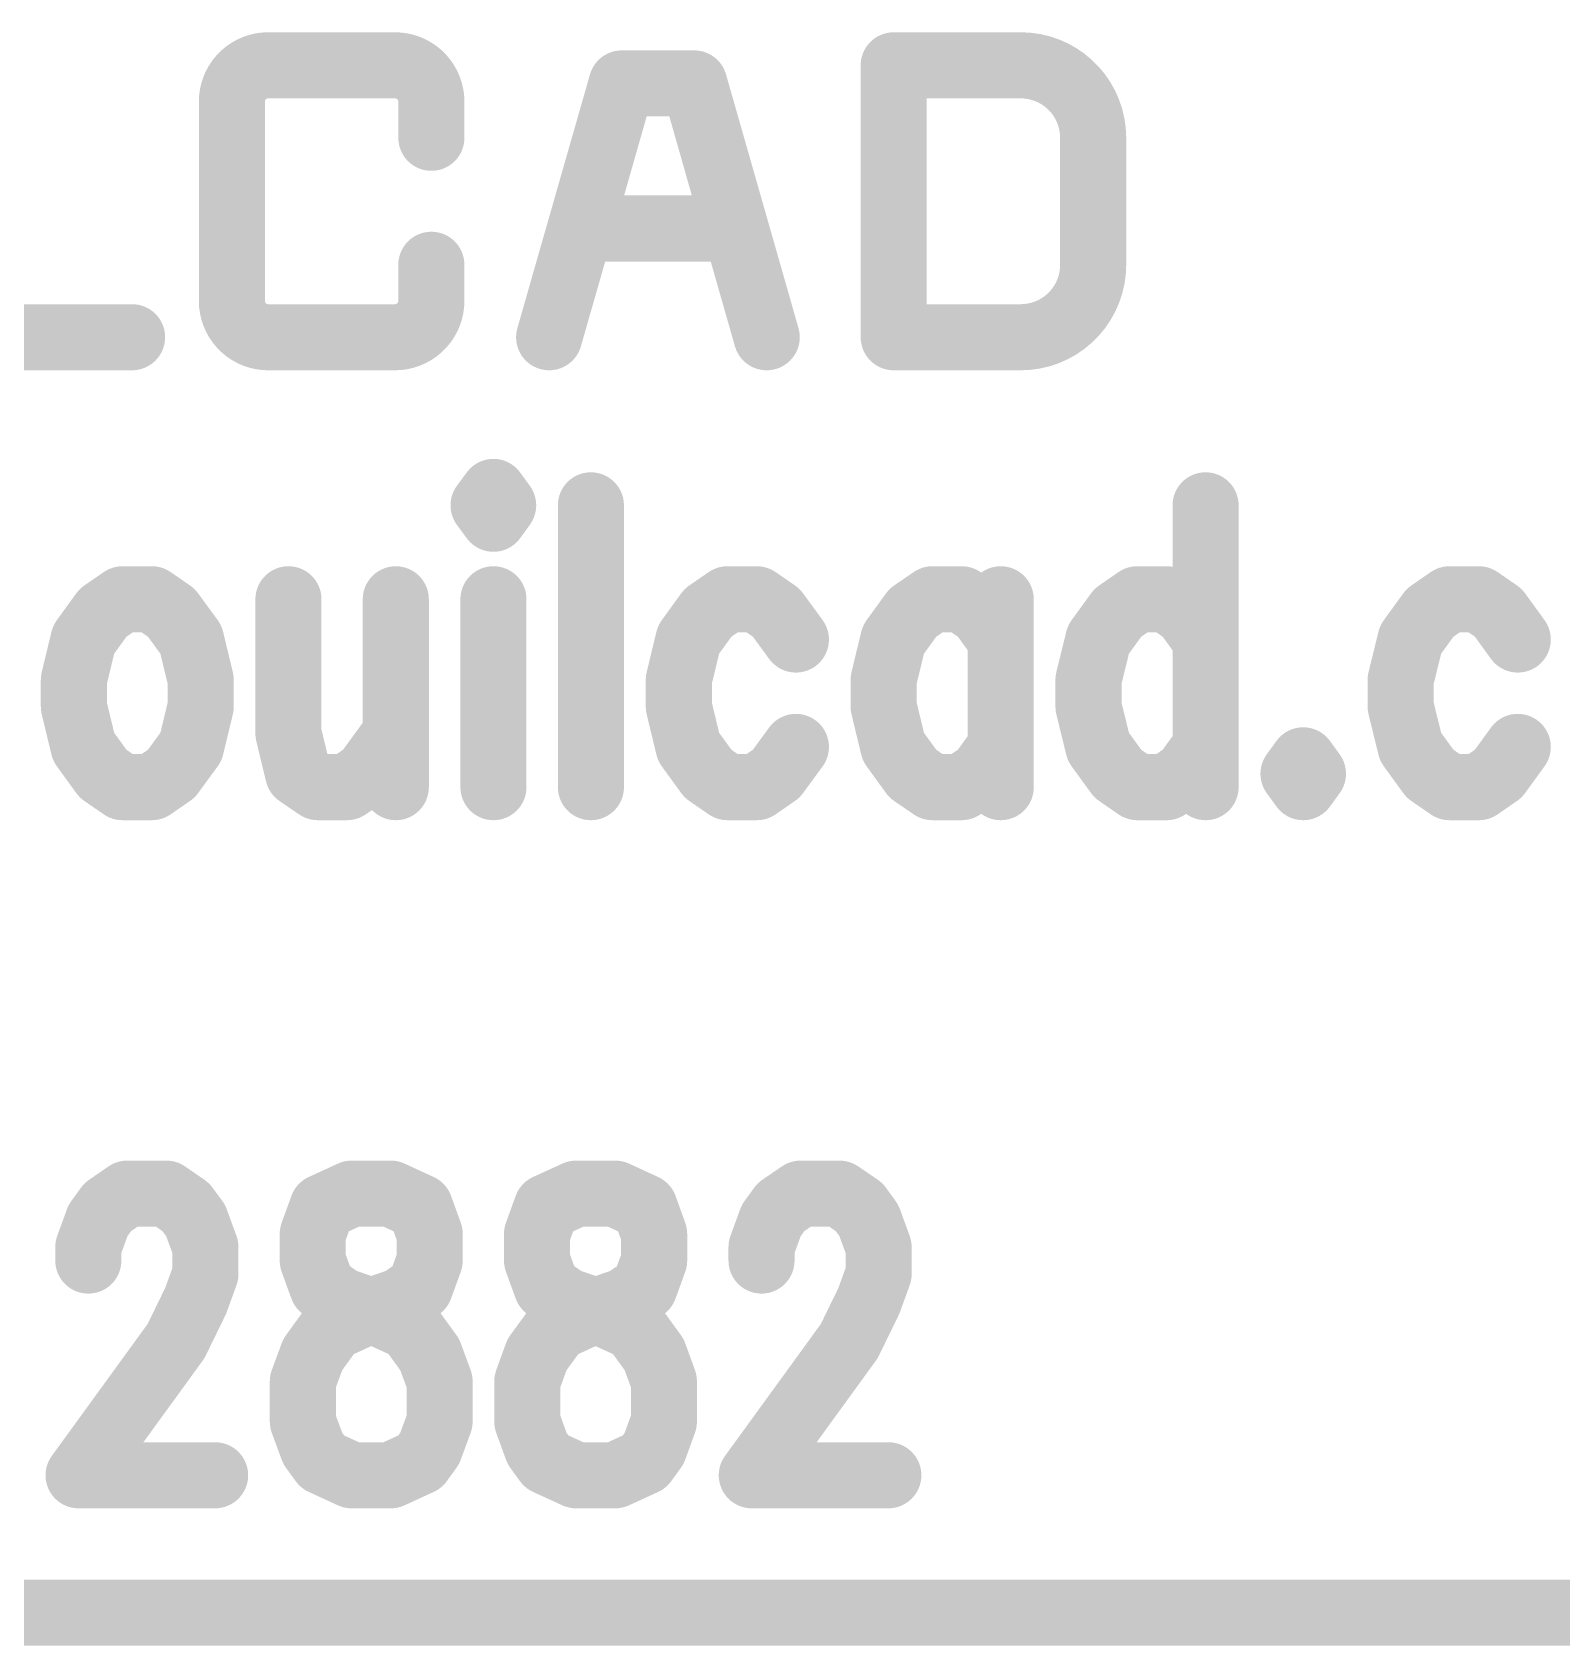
# Model space of a CAD drawing. Extents: x 98.7 to 144.1, y 93.1 to 144.1.
# Drawn here: x 124.399 to 126.715, y 93.15 to 95.593 of the extents above; entities that cross this region are included whole.
import ezdxf

# ---------------------------------------------------------------- set-up
doc = ezdxf.new("R2010")
doc.units = 0
doc.layers.get('0').update_dxf_attribs({"linetype": 'CONTINUOUS'})
doc.layers.add('MASK-TOP_PHO', color=10, linetype='CONTINUOUS')
doc.layers.add('SILK-TOP_PHO', color=9, linetype='CONTINUOUS')

# ---------------------------------------------------------------- blocks, each defined once
blk = doc.blocks.new('ROUND_1')
at = {"const_width": 0.050038}
blk.add_lwpolyline([(-0.025018, 0, 1), (0.025018, 0, 1)], format="xyb", close=True, dxfattribs=at)

msp = doc.modelspace()

# ---------------------------------------------------------------- linework, layer by layer
at = {"layer": 'MASK-TOP_PHO', "const_width": 0.100076}
for points in [[(124.756418, 95.542862, 0.4142136), (124.701554, 95.487998)], [(125.00356, 95.487998, 0.4142242), (124.948442, 95.542862)], [(126.00559, 95.433134, 0.4142136), (125.895862, 95.542862)], [(125.895862, 95.131128, 0.4142136), (126.00559, 95.240856)], [(124.701554, 95.185992, 0.4142136), (124.756418, 95.131128)], [(124.948442, 95.131128, 0.4142242), (125.00356, 95.185992)]]:
    msp.add_lwpolyline(points, format="xyb", dxfattribs=at)
for points in [[(124.948442, 95.542862), (124.756418, 95.542862)], [(125.703584, 95.323152), (125.703584, 95.542862)], [(125.703584, 95.542862), (125.895862, 95.542862)], [(125.181868, 95.131128), (125.29185, 95.51543)], [(125.29185, 95.51543), (125.401578, 95.51543)], [(125.401578, 95.51543), (125.511306, 95.131128)], [(124.701554, 95.487998), (124.701554, 95.185992)], [(125.00356, 95.433134), (125.00356, 95.487998)], [(126.00559, 95.433134), (126.00559, 95.240856)], [(125.703584, 95.131128), (125.703584, 95.323152)], [(125.456442, 95.29572), (125.236732, 95.29572)], [(125.00356, 95.185992), (125.00356, 95.240856)], [(124.289566, 95.131128), (124.550424, 95.131128)], [(124.756418, 95.131128), (124.948442, 95.131128)], [(125.895862, 95.131128), (125.703584, 95.131128)], [(125.09754, 94.89694), (125.082554, 94.87662)], [(125.112272, 94.87662), (125.09754, 94.89694)], [(125.082554, 94.87662), (125.09754, 94.8563)], [(125.09754, 94.8563), (125.112272, 94.87662)], [(125.245114, 94.87662), (125.245114, 94.4499)], [(126.17577, 94.87662), (126.17577, 94.4499)], [(124.506482, 94.71406), (124.477018, 94.67342)], [(124.535946, 94.73438), (124.506482, 94.71406)], [(124.580396, 94.73438), (124.535946, 94.73438)], [(124.60986, 94.71406), (124.580396, 94.73438)], [(124.639578, 94.67342), (124.60986, 94.71406)], [(124.787152, 94.73438), (124.787152, 94.53118)], [(124.949712, 94.73438), (124.949712, 94.4499)], [(125.09754, 94.73438), (125.09754, 94.4499)], [(125.422406, 94.71406), (125.392942, 94.67342)], [(125.45187, 94.73438), (125.422406, 94.71406)], [(125.49632, 94.73438), (125.45187, 94.73438)], [(125.525784, 94.71406), (125.49632, 94.73438)], [(125.555502, 94.67342), (125.525784, 94.71406)], [(125.73254, 94.71406), (125.703076, 94.67342)], [(125.762258, 94.73438), (125.73254, 94.71406)], [(125.806454, 94.73438), (125.762258, 94.73438)], [(125.836172, 94.71406), (125.806454, 94.73438)], [(125.865636, 94.67342), (125.836172, 94.71406)], [(125.865636, 94.73438), (125.865636, 94.4499)], [(126.042928, 94.71406), (126.013464, 94.67342)], [(126.072392, 94.73438), (126.042928, 94.71406)], [(126.116842, 94.73438), (126.072392, 94.73438)], [(126.146306, 94.71406), (126.116842, 94.73438)], [(126.17577, 94.67342), (126.146306, 94.71406)], [(126.515622, 94.71406), (126.486158, 94.67342)], [(126.545086, 94.73438), (126.515622, 94.71406)], [(126.589536, 94.73438), (126.545086, 94.73438)], [(126.619, 94.71406), (126.589536, 94.73438)], [(126.648464, 94.67342), (126.619, 94.71406)], [(124.477018, 94.67342), (124.462286, 94.61246)], [(124.65431, 94.61246), (124.639578, 94.67342)], [(125.392942, 94.67342), (125.37821, 94.61246)], [(125.703076, 94.67342), (125.688344, 94.61246)], [(126.013464, 94.67342), (125.998478, 94.61246)], [(126.486158, 94.67342), (126.471172, 94.61246)], [(124.462286, 94.61246), (124.462286, 94.57182)], [(124.65431, 94.57182), (124.65431, 94.61246)], [(125.37821, 94.61246), (125.37821, 94.57182)], [(125.688344, 94.61246), (125.688344, 94.57182)], [(125.998478, 94.61246), (125.998478, 94.57182)], [(126.471172, 94.61246), (126.471172, 94.57182)], [(124.462286, 94.57182), (124.477018, 94.51086)], [(124.639578, 94.51086), (124.65431, 94.57182)], [(125.37821, 94.57182), (125.392942, 94.51086)], [(125.688344, 94.57182), (125.703076, 94.51086)], [(125.998478, 94.57182), (126.013464, 94.51086)], [(126.471172, 94.57182), (126.486158, 94.51086)], [(124.787152, 94.53118), (124.801884, 94.47022)], [(124.905262, 94.47022), (124.949712, 94.53118)], [(124.477018, 94.51086), (124.506482, 94.47022)], [(124.60986, 94.47022), (124.639578, 94.51086)], [(125.392942, 94.51086), (125.422406, 94.47022)], [(125.525784, 94.47022), (125.555502, 94.51086)], [(125.703076, 94.51086), (125.73254, 94.47022)], [(125.836172, 94.47022), (125.865636, 94.51086)], [(126.013464, 94.51086), (126.042928, 94.47022)], [(126.146306, 94.47022), (126.17577, 94.51086)], [(126.486158, 94.51086), (126.515622, 94.47022)], [(126.619, 94.47022), (126.648464, 94.51086)], [(124.506482, 94.47022), (124.535946, 94.4499)], [(124.580396, 94.4499), (124.60986, 94.47022)], [(124.801884, 94.47022), (124.831602, 94.4499)], [(124.875798, 94.4499), (124.905262, 94.47022)], [(125.422406, 94.47022), (125.45187, 94.4499)], [(125.49632, 94.4499), (125.525784, 94.47022)], [(125.73254, 94.47022), (125.762258, 94.4499)], [(125.806454, 94.4499), (125.836172, 94.47022)], [(126.042928, 94.47022), (126.072392, 94.4499)], [(126.116842, 94.4499), (126.146306, 94.47022)], [(126.323598, 94.49054), (126.308866, 94.47022)], [(126.308866, 94.47022), (126.323598, 94.4499)], [(126.33833, 94.47022), (126.323598, 94.49054)], [(126.323598, 94.4499), (126.33833, 94.47022)], [(126.515622, 94.47022), (126.545086, 94.4499)], [(126.589536, 94.4499), (126.619, 94.47022)], [(124.535946, 94.4499), (124.580396, 94.4499)], [(124.831602, 94.4499), (124.875798, 94.4499)], [(125.45187, 94.4499), (125.49632, 94.4499)], [(125.762258, 94.4499), (125.806454, 94.4499)], [(126.072392, 94.4499), (126.116842, 94.4499)], [(126.545086, 94.4499), (126.589536, 94.4499)], [(124.513594, 93.814138), (124.543058, 93.834458)], [(124.543058, 93.834458), (124.60224, 93.834458)], [(124.60224, 93.834458), (124.631704, 93.814138)], [(124.88291, 93.834458), (124.838714, 93.814138)], [(124.942092, 93.834458), (124.88291, 93.834458)], [(124.986288, 93.814138), (124.942092, 93.834458)], [(125.222762, 93.834458), (125.178312, 93.814138)], [(125.281944, 93.834458), (125.222762, 93.834458)], [(125.32614, 93.814138), (125.281944, 93.834458)], [(125.532896, 93.814138), (125.562614, 93.834458)], [(125.562614, 93.834458), (125.621542, 93.834458)], [(125.621542, 93.834458), (125.65126, 93.814138)], [(124.498862, 93.793818), (124.513594, 93.814138)], [(124.631704, 93.814138), (124.64669, 93.793818)], [(124.838714, 93.814138), (124.823982, 93.773498)], [(125.00102, 93.773498), (124.986288, 93.814138)], [(125.178312, 93.814138), (125.16358, 93.773498)], [(125.340872, 93.773498), (125.32614, 93.814138)], [(125.518164, 93.793818), (125.532896, 93.814138)], [(125.65126, 93.814138), (125.665992, 93.793818)], [(124.48413, 93.753432), (124.498862, 93.793818)], [(124.64669, 93.793818), (124.661422, 93.753432)], [(125.503432, 93.753432), (125.518164, 93.793818)], [(125.665992, 93.793818), (125.680724, 93.753432)], [(124.823982, 93.773498), (124.823982, 93.733112)], [(125.00102, 93.733112), (125.00102, 93.773498)], [(125.16358, 93.773498), (125.16358, 93.733112)], [(125.340872, 93.733112), (125.340872, 93.773498)], [(124.48413, 93.733112), (124.48413, 93.753432)], [(124.661422, 93.753432), (124.661422, 93.712792)], [(125.503432, 93.733112), (125.503432, 93.753432)], [(125.680724, 93.753432), (125.680724, 93.712792)], [(124.661422, 93.712792), (124.64669, 93.672152)], [(124.823982, 93.733112), (124.838714, 93.692472)], [(124.986288, 93.692472), (125.00102, 93.733112)], [(125.16358, 93.733112), (125.178312, 93.692472)], [(125.32614, 93.692472), (125.340872, 93.733112)], [(125.680724, 93.712792), (125.665992, 93.672152)], [(124.838714, 93.692472), (124.868178, 93.672152)], [(124.956824, 93.672152), (124.986288, 93.692472)], [(125.178312, 93.692472), (125.20803, 93.672152)], [(125.296676, 93.672152), (125.32614, 93.692472)], [(124.64669, 93.672152), (124.616972, 93.611192)], [(124.868178, 93.672152), (124.92736, 93.651832)], [(124.897642, 93.651832), (124.956824, 93.672152)], [(125.20803, 93.672152), (125.266958, 93.651832)], [(125.237494, 93.651832), (125.296676, 93.672152)], [(125.665992, 93.672152), (125.636274, 93.611192)], [(124.853446, 93.631512), (124.897642, 93.651832)], [(124.92736, 93.651832), (124.971556, 93.631512)], [(125.193298, 93.631512), (125.237494, 93.651832)], [(125.266958, 93.651832), (125.311408, 93.631512)], [(124.823982, 93.590872), (124.853446, 93.631512)], [(124.971556, 93.631512), (125.00102, 93.590872)], [(125.16358, 93.590872), (125.193298, 93.631512)], [(125.311408, 93.631512), (125.340872, 93.590872)], [(124.616972, 93.611192), (124.469398, 93.407992)], [(124.808996, 93.550232), (124.823982, 93.590872)], [(125.00102, 93.590872), (125.016006, 93.550232)], [(125.148848, 93.550232), (125.16358, 93.590872)], [(125.340872, 93.590872), (125.355604, 93.550232)], [(125.636274, 93.611192), (125.4887, 93.407992)], [(124.808996, 93.489272), (124.808996, 93.550232)], [(125.016006, 93.550232), (125.016006, 93.489272)], [(125.148848, 93.489272), (125.148848, 93.550232)], [(125.355604, 93.550232), (125.355604, 93.489272)], [(124.823982, 93.448632), (124.808996, 93.489272)], [(125.016006, 93.489272), (125.00102, 93.448632)], [(125.16358, 93.448632), (125.148848, 93.489272)], [(125.355604, 93.489272), (125.340872, 93.448632)], [(124.838714, 93.428312), (124.823982, 93.448632)], [(125.00102, 93.448632), (124.986288, 93.428312)], [(125.178312, 93.428312), (125.16358, 93.448632)], [(125.340872, 93.448632), (125.32614, 93.428312)], [(124.88291, 93.407992), (124.838714, 93.428312)], [(124.986288, 93.428312), (124.942092, 93.407992)], [(125.222762, 93.407992), (125.178312, 93.428312)], [(125.32614, 93.428312), (125.281944, 93.407992)], [(124.469398, 93.407992), (124.676154, 93.407992)], [(124.942092, 93.407992), (124.88291, 93.407992)], [(125.281944, 93.407992), (125.222762, 93.407992)], [(125.4887, 93.407992), (125.695456, 93.407992)], [(100.374958, 93.199966), (127.674878, 93.199966)]]:
    msp.add_lwpolyline(points, dxfattribs=at)
at = {"layer": 'SILK-TOP_PHO', "const_width": 0.100076}
for points in [[(124.756418, 95.542862, 0.4142136), (124.701554, 95.487998)], [(125.00356, 95.487998, 0.4142242), (124.948442, 95.542862)], [(126.00559, 95.433134, 0.4142136), (125.895862, 95.542862)], [(125.895862, 95.131128, 0.4142136), (126.00559, 95.240856)], [(124.701554, 95.185992, 0.4142136), (124.756418, 95.131128)], [(124.948442, 95.131128, 0.4142242), (125.00356, 95.185992)]]:
    msp.add_lwpolyline(points, format="xyb", dxfattribs=at)
for points in [[(124.948442, 95.542862), (124.756418, 95.542862)], [(125.703584, 95.323152), (125.703584, 95.542862)], [(125.703584, 95.542862), (125.895862, 95.542862)], [(125.181868, 95.131128), (125.29185, 95.51543)], [(125.29185, 95.51543), (125.401578, 95.51543)], [(125.401578, 95.51543), (125.511306, 95.131128)], [(124.701554, 95.487998), (124.701554, 95.185992)], [(125.00356, 95.433134), (125.00356, 95.487998)], [(126.00559, 95.433134), (126.00559, 95.240856)], [(125.703584, 95.131128), (125.703584, 95.323152)], [(125.456442, 95.29572), (125.236732, 95.29572)], [(125.00356, 95.185992), (125.00356, 95.240856)], [(124.289566, 95.131128), (124.550424, 95.131128)], [(124.756418, 95.131128), (124.948442, 95.131128)], [(125.895862, 95.131128), (125.703584, 95.131128)], [(125.09754, 94.89694), (125.082554, 94.87662)], [(125.112272, 94.87662), (125.09754, 94.89694)], [(125.082554, 94.87662), (125.09754, 94.8563)], [(125.09754, 94.8563), (125.112272, 94.87662)], [(125.245114, 94.87662), (125.245114, 94.4499)], [(126.17577, 94.87662), (126.17577, 94.4499)], [(124.506482, 94.71406), (124.477018, 94.67342)], [(124.535946, 94.73438), (124.506482, 94.71406)], [(124.580396, 94.73438), (124.535946, 94.73438)], [(124.60986, 94.71406), (124.580396, 94.73438)], [(124.639578, 94.67342), (124.60986, 94.71406)], [(124.787152, 94.73438), (124.787152, 94.53118)], [(124.949712, 94.73438), (124.949712, 94.4499)], [(125.09754, 94.73438), (125.09754, 94.4499)], [(125.422406, 94.71406), (125.392942, 94.67342)], [(125.45187, 94.73438), (125.422406, 94.71406)], [(125.49632, 94.73438), (125.45187, 94.73438)], [(125.525784, 94.71406), (125.49632, 94.73438)], [(125.555502, 94.67342), (125.525784, 94.71406)], [(125.73254, 94.71406), (125.703076, 94.67342)], [(125.762258, 94.73438), (125.73254, 94.71406)], [(125.806454, 94.73438), (125.762258, 94.73438)], [(125.836172, 94.71406), (125.806454, 94.73438)], [(125.865636, 94.67342), (125.836172, 94.71406)], [(125.865636, 94.73438), (125.865636, 94.4499)], [(126.042928, 94.71406), (126.013464, 94.67342)], [(126.072392, 94.73438), (126.042928, 94.71406)], [(126.116842, 94.73438), (126.072392, 94.73438)], [(126.146306, 94.71406), (126.116842, 94.73438)], [(126.17577, 94.67342), (126.146306, 94.71406)], [(126.515622, 94.71406), (126.486158, 94.67342)], [(126.545086, 94.73438), (126.515622, 94.71406)], [(126.589536, 94.73438), (126.545086, 94.73438)], [(126.619, 94.71406), (126.589536, 94.73438)], [(126.648464, 94.67342), (126.619, 94.71406)], [(124.477018, 94.67342), (124.462286, 94.61246)], [(124.65431, 94.61246), (124.639578, 94.67342)], [(125.392942, 94.67342), (125.37821, 94.61246)], [(125.703076, 94.67342), (125.688344, 94.61246)], [(126.013464, 94.67342), (125.998478, 94.61246)], [(126.486158, 94.67342), (126.471172, 94.61246)], [(124.462286, 94.61246), (124.462286, 94.57182)], [(124.65431, 94.57182), (124.65431, 94.61246)], [(125.37821, 94.61246), (125.37821, 94.57182)], [(125.688344, 94.61246), (125.688344, 94.57182)], [(125.998478, 94.61246), (125.998478, 94.57182)], [(126.471172, 94.61246), (126.471172, 94.57182)], [(124.462286, 94.57182), (124.477018, 94.51086)], [(124.639578, 94.51086), (124.65431, 94.57182)], [(125.37821, 94.57182), (125.392942, 94.51086)], [(125.688344, 94.57182), (125.703076, 94.51086)], [(125.998478, 94.57182), (126.013464, 94.51086)], [(126.471172, 94.57182), (126.486158, 94.51086)], [(124.787152, 94.53118), (124.801884, 94.47022)], [(124.905262, 94.47022), (124.949712, 94.53118)], [(124.477018, 94.51086), (124.506482, 94.47022)], [(124.60986, 94.47022), (124.639578, 94.51086)], [(125.392942, 94.51086), (125.422406, 94.47022)], [(125.525784, 94.47022), (125.555502, 94.51086)], [(125.703076, 94.51086), (125.73254, 94.47022)], [(125.836172, 94.47022), (125.865636, 94.51086)], [(126.013464, 94.51086), (126.042928, 94.47022)], [(126.146306, 94.47022), (126.17577, 94.51086)], [(126.486158, 94.51086), (126.515622, 94.47022)], [(126.619, 94.47022), (126.648464, 94.51086)], [(124.506482, 94.47022), (124.535946, 94.4499)], [(124.580396, 94.4499), (124.60986, 94.47022)], [(124.801884, 94.47022), (124.831602, 94.4499)], [(124.875798, 94.4499), (124.905262, 94.47022)], [(125.422406, 94.47022), (125.45187, 94.4499)], [(125.49632, 94.4499), (125.525784, 94.47022)], [(125.73254, 94.47022), (125.762258, 94.4499)], [(125.806454, 94.4499), (125.836172, 94.47022)], [(126.042928, 94.47022), (126.072392, 94.4499)], [(126.116842, 94.4499), (126.146306, 94.47022)], [(126.323598, 94.49054), (126.308866, 94.47022)], [(126.308866, 94.47022), (126.323598, 94.4499)], [(126.33833, 94.47022), (126.323598, 94.49054)], [(126.323598, 94.4499), (126.33833, 94.47022)], [(126.515622, 94.47022), (126.545086, 94.4499)], [(126.589536, 94.4499), (126.619, 94.47022)], [(124.535946, 94.4499), (124.580396, 94.4499)], [(124.831602, 94.4499), (124.875798, 94.4499)], [(125.45187, 94.4499), (125.49632, 94.4499)], [(125.762258, 94.4499), (125.806454, 94.4499)], [(126.072392, 94.4499), (126.116842, 94.4499)], [(126.545086, 94.4499), (126.589536, 94.4499)], [(124.513594, 93.814138), (124.543058, 93.834458)], [(124.543058, 93.834458), (124.60224, 93.834458)], [(124.60224, 93.834458), (124.631704, 93.814138)], [(124.88291, 93.834458), (124.838714, 93.814138)], [(124.942092, 93.834458), (124.88291, 93.834458)], [(124.986288, 93.814138), (124.942092, 93.834458)], [(125.222762, 93.834458), (125.178312, 93.814138)], [(125.281944, 93.834458), (125.222762, 93.834458)], [(125.32614, 93.814138), (125.281944, 93.834458)], [(125.532896, 93.814138), (125.562614, 93.834458)], [(125.562614, 93.834458), (125.621542, 93.834458)], [(125.621542, 93.834458), (125.65126, 93.814138)], [(124.498862, 93.793818), (124.513594, 93.814138)], [(124.631704, 93.814138), (124.64669, 93.793818)], [(124.838714, 93.814138), (124.823982, 93.773498)], [(125.00102, 93.773498), (124.986288, 93.814138)], [(125.178312, 93.814138), (125.16358, 93.773498)], [(125.340872, 93.773498), (125.32614, 93.814138)], [(125.518164, 93.793818), (125.532896, 93.814138)], [(125.65126, 93.814138), (125.665992, 93.793818)], [(124.48413, 93.753432), (124.498862, 93.793818)], [(124.64669, 93.793818), (124.661422, 93.753432)], [(125.503432, 93.753432), (125.518164, 93.793818)], [(125.665992, 93.793818), (125.680724, 93.753432)], [(124.823982, 93.773498), (124.823982, 93.733112)], [(125.00102, 93.733112), (125.00102, 93.773498)], [(125.16358, 93.773498), (125.16358, 93.733112)], [(125.340872, 93.733112), (125.340872, 93.773498)], [(124.48413, 93.733112), (124.48413, 93.753432)], [(124.661422, 93.753432), (124.661422, 93.712792)], [(125.503432, 93.733112), (125.503432, 93.753432)], [(125.680724, 93.753432), (125.680724, 93.712792)], [(124.661422, 93.712792), (124.64669, 93.672152)], [(124.823982, 93.733112), (124.838714, 93.692472)], [(124.986288, 93.692472), (125.00102, 93.733112)], [(125.16358, 93.733112), (125.178312, 93.692472)], [(125.32614, 93.692472), (125.340872, 93.733112)], [(125.680724, 93.712792), (125.665992, 93.672152)], [(124.838714, 93.692472), (124.868178, 93.672152)], [(124.956824, 93.672152), (124.986288, 93.692472)], [(125.178312, 93.692472), (125.20803, 93.672152)], [(125.296676, 93.672152), (125.32614, 93.692472)], [(124.64669, 93.672152), (124.616972, 93.611192)], [(124.868178, 93.672152), (124.92736, 93.651832)], [(124.897642, 93.651832), (124.956824, 93.672152)], [(125.20803, 93.672152), (125.266958, 93.651832)], [(125.237494, 93.651832), (125.296676, 93.672152)], [(125.665992, 93.672152), (125.636274, 93.611192)], [(124.853446, 93.631512), (124.897642, 93.651832)], [(124.92736, 93.651832), (124.971556, 93.631512)], [(125.193298, 93.631512), (125.237494, 93.651832)], [(125.266958, 93.651832), (125.311408, 93.631512)], [(124.823982, 93.590872), (124.853446, 93.631512)], [(124.971556, 93.631512), (125.00102, 93.590872)], [(125.16358, 93.590872), (125.193298, 93.631512)], [(125.311408, 93.631512), (125.340872, 93.590872)], [(124.616972, 93.611192), (124.469398, 93.407992)], [(124.808996, 93.550232), (124.823982, 93.590872)], [(125.00102, 93.590872), (125.016006, 93.550232)], [(125.148848, 93.550232), (125.16358, 93.590872)], [(125.340872, 93.590872), (125.355604, 93.550232)], [(125.636274, 93.611192), (125.4887, 93.407992)], [(124.808996, 93.489272), (124.808996, 93.550232)], [(125.016006, 93.550232), (125.016006, 93.489272)], [(125.148848, 93.489272), (125.148848, 93.550232)], [(125.355604, 93.550232), (125.355604, 93.489272)], [(124.823982, 93.448632), (124.808996, 93.489272)], [(125.016006, 93.489272), (125.00102, 93.448632)], [(125.16358, 93.448632), (125.148848, 93.489272)], [(125.355604, 93.489272), (125.340872, 93.448632)], [(124.838714, 93.428312), (124.823982, 93.448632)], [(125.00102, 93.448632), (124.986288, 93.428312)], [(125.178312, 93.428312), (125.16358, 93.448632)], [(125.340872, 93.448632), (125.32614, 93.428312)], [(124.88291, 93.407992), (124.838714, 93.428312)], [(124.986288, 93.428312), (124.942092, 93.407992)], [(125.222762, 93.407992), (125.178312, 93.428312)], [(125.32614, 93.428312), (125.281944, 93.407992)], [(124.469398, 93.407992), (124.676154, 93.407992)], [(124.942092, 93.407992), (124.88291, 93.407992)], [(125.281944, 93.407992), (125.222762, 93.407992)], [(125.4887, 93.407992), (125.695456, 93.407992)], [(100.374958, 93.199966), (127.674878, 93.199966)]]:
    msp.add_lwpolyline(points, dxfattribs=at)

# ---------------------------------------------------------------- block references
at = {"layer": 'MASK-TOP_PHO'}
for p in [(124.756418, 95.542862), (124.756418, 95.542862), (124.948442, 95.542862), (124.948442, 95.542862), (125.703584, 95.542862), (125.895862, 95.542862), (125.895862, 95.542862), (125.29185, 95.51543), (125.401578, 95.51543), (124.701554, 95.487998), (124.701554, 95.487998), (125.00356, 95.487998), (125.00356, 95.487998), (125.00356, 95.433134), (126.00559, 95.433134), (126.00559, 95.433134), (125.703584, 95.323152), (125.703584, 95.323152), (125.236732, 95.29572), (125.456442, 95.29572), (125.00356, 95.240856), (126.00559, 95.240856), (126.00559, 95.240856), (124.701554, 95.185992), (124.701554, 95.185992), (125.00356, 95.185992), (125.00356, 95.185992), (124.550424, 95.131128), (124.756418, 95.131128), (124.756418, 95.131128), (124.948442, 95.131128), (124.948442, 95.131128), (125.181868, 95.131128), (125.511306, 95.131128), (125.703584, 95.131128), (125.895862, 95.131128), (125.895862, 95.131128), (125.09754, 94.89694), (125.082554, 94.87662), (125.082554, 94.87662), (125.112272, 94.87662), (125.245114, 94.87662), (126.17577, 94.87662), (125.09754, 94.8563), (124.506482, 94.71406), (124.535946, 94.73438), (124.535946, 94.73438), (124.580396, 94.73438), (124.60986, 94.71406), (124.787152, 94.73438), (124.949712, 94.73438), (125.09754, 94.73438), (125.422406, 94.71406), (125.45187, 94.73438), (125.49632, 94.73438), (125.525784, 94.71406), (125.73254, 94.71406), (125.762258, 94.73438), (125.806454, 94.73438), (125.836172, 94.71406), (125.865636, 94.73438), (126.042928, 94.71406), (126.072392, 94.73438), (126.116842, 94.73438), (126.146306, 94.71406), (126.515622, 94.71406), (126.545086, 94.73438), (126.589536, 94.73438), (126.619, 94.71406), (124.477018, 94.67342), (124.639578, 94.67342), (125.392942, 94.67342), (125.555502, 94.67342), (125.703076, 94.67342), (125.865636, 94.67342), (126.013464, 94.67342), (126.17577, 94.67342), (126.486158, 94.67342), (126.648464, 94.67342), (124.462286, 94.61246), (124.65431, 94.61246), (125.37821, 94.61246), (125.688344, 94.61246), (125.998478, 94.61246), (126.471172, 94.61246), (124.462286, 94.57182), (124.65431, 94.57182), (125.37821, 94.57182), (125.688344, 94.57182), (125.998478, 94.57182), (126.471172, 94.57182), (124.787152, 94.53118), (124.949712, 94.53118), (124.477018, 94.51086), (124.639578, 94.51086), (125.392942, 94.51086), (125.555502, 94.51086), (125.703076, 94.51086), (125.865636, 94.51086), (126.013464, 94.51086), (126.17577, 94.51086), (126.486158, 94.51086), (126.648464, 94.51086), (124.506482, 94.47022), (124.60986, 94.47022), (124.801884, 94.47022), (124.905262, 94.47022), (125.422406, 94.47022), (125.525784, 94.47022), (125.73254, 94.47022), (125.836172, 94.47022), (126.042928, 94.47022), (126.146306, 94.47022), (126.308866, 94.47022), (126.323598, 94.49054), (126.323598, 94.49054), (126.33833, 94.47022), (126.515622, 94.47022), (126.619, 94.47022), (124.535946, 94.4499), (124.580396, 94.4499), (124.831602, 94.4499), (124.875798, 94.4499), (124.949712, 94.4499), (125.09754, 94.4499), (125.245114, 94.4499), (125.45187, 94.4499), (125.49632, 94.4499), (125.762258, 94.4499), (125.806454, 94.4499), (125.865636, 94.4499), (126.072392, 94.4499), (126.116842, 94.4499), (126.17577, 94.4499), (126.323598, 94.4499), (126.545086, 94.4499), (126.589536, 94.4499), (124.543058, 93.834458), (124.60224, 93.834458), (124.88291, 93.834458), (124.88291, 93.834458), (124.942092, 93.834458), (125.222762, 93.834458), (125.222762, 93.834458), (125.281944, 93.834458), (125.562614, 93.834458), (125.621542, 93.834458), (124.513594, 93.814138), (124.631704, 93.814138), (124.838714, 93.814138), (124.986288, 93.814138), (125.178312, 93.814138), (125.32614, 93.814138), (125.532896, 93.814138), (125.65126, 93.814138), (124.498862, 93.793818), (124.64669, 93.793818), (125.518164, 93.793818), (125.665992, 93.793818), (124.823982, 93.773498), (124.823982, 93.773498), (125.00102, 93.773498), (125.00102, 93.773498), (125.16358, 93.773498), (125.16358, 93.773498), (125.340872, 93.773498), (125.340872, 93.773498), (124.48413, 93.753432), (124.661422, 93.753432), (125.503432, 93.753432), (125.680724, 93.753432), (124.48413, 93.733112), (124.661422, 93.712792), (124.823982, 93.733112), (125.00102, 93.733112), (125.16358, 93.733112), (125.340872, 93.733112), (125.503432, 93.733112), (125.680724, 93.712792), (124.838714, 93.692472), (124.986288, 93.692472), (125.178312, 93.692472), (125.32614, 93.692472), (124.64669, 93.672152), (124.868178, 93.672152), (124.956824, 93.672152), (125.20803, 93.672152), (125.296676, 93.672152), (125.665992, 93.672152), (124.897642, 93.651832), (124.92736, 93.651832), (125.237494, 93.651832), (125.266958, 93.651832), (124.853446, 93.631512), (124.971556, 93.631512), (125.193298, 93.631512), (125.311408, 93.631512), (124.616972, 93.611192), (124.823982, 93.590872), (125.00102, 93.590872), (125.16358, 93.590872), (125.340872, 93.590872), (125.636274, 93.611192), (124.808996, 93.550232), (125.016006, 93.550232), (125.148848, 93.550232), (125.355604, 93.550232), (124.808996, 93.489272), (125.016006, 93.489272), (125.148848, 93.489272), (125.355604, 93.489272), (124.823982, 93.448632), (125.00102, 93.448632), (125.16358, 93.448632), (125.340872, 93.448632), (124.838714, 93.428312), (124.986288, 93.428312), (125.178312, 93.428312), (125.32614, 93.428312), (124.469398, 93.407992), (124.676154, 93.407992), (124.88291, 93.407992), (124.942092, 93.407992), (125.222762, 93.407992), (125.281944, 93.407992), (125.4887, 93.407992), (125.695456, 93.407992)]:
    msp.add_blockref('ROUND_1', p, dxfattribs=at)
at = {"layer": 'SILK-TOP_PHO'}
for p in [(124.756418, 95.542862), (124.756418, 95.542862), (124.948442, 95.542862), (124.948442, 95.542862), (125.703584, 95.542862), (125.895862, 95.542862), (125.895862, 95.542862), (125.29185, 95.51543), (125.401578, 95.51543), (124.701554, 95.487998), (124.701554, 95.487998), (125.00356, 95.487998), (125.00356, 95.487998), (125.00356, 95.433134), (126.00559, 95.433134), (126.00559, 95.433134), (125.703584, 95.323152), (125.703584, 95.323152), (125.236732, 95.29572), (125.456442, 95.29572), (125.00356, 95.240856), (126.00559, 95.240856), (126.00559, 95.240856), (124.701554, 95.185992), (124.701554, 95.185992), (125.00356, 95.185992), (125.00356, 95.185992), (124.550424, 95.131128), (124.756418, 95.131128), (124.756418, 95.131128), (124.948442, 95.131128), (124.948442, 95.131128), (125.181868, 95.131128), (125.511306, 95.131128), (125.703584, 95.131128), (125.895862, 95.131128), (125.895862, 95.131128), (125.09754, 94.89694), (125.082554, 94.87662), (125.082554, 94.87662), (125.112272, 94.87662), (125.245114, 94.87662), (126.17577, 94.87662), (125.09754, 94.8563), (124.506482, 94.71406), (124.535946, 94.73438), (124.535946, 94.73438), (124.580396, 94.73438), (124.60986, 94.71406), (124.787152, 94.73438), (124.949712, 94.73438), (125.09754, 94.73438), (125.422406, 94.71406), (125.45187, 94.73438), (125.49632, 94.73438), (125.525784, 94.71406), (125.73254, 94.71406), (125.762258, 94.73438), (125.806454, 94.73438), (125.836172, 94.71406), (125.865636, 94.73438), (126.042928, 94.71406), (126.072392, 94.73438), (126.116842, 94.73438), (126.146306, 94.71406), (126.515622, 94.71406), (126.545086, 94.73438), (126.589536, 94.73438), (126.619, 94.71406), (124.477018, 94.67342), (124.639578, 94.67342), (125.392942, 94.67342), (125.555502, 94.67342), (125.703076, 94.67342), (125.865636, 94.67342), (126.013464, 94.67342), (126.17577, 94.67342), (126.486158, 94.67342), (126.648464, 94.67342), (124.462286, 94.61246), (124.65431, 94.61246), (125.37821, 94.61246), (125.688344, 94.61246), (125.998478, 94.61246), (126.471172, 94.61246), (124.462286, 94.57182), (124.65431, 94.57182), (125.37821, 94.57182), (125.688344, 94.57182), (125.998478, 94.57182), (126.471172, 94.57182), (124.787152, 94.53118), (124.949712, 94.53118), (124.477018, 94.51086), (124.639578, 94.51086), (125.392942, 94.51086), (125.555502, 94.51086), (125.703076, 94.51086), (125.865636, 94.51086), (126.013464, 94.51086), (126.17577, 94.51086), (126.486158, 94.51086), (126.648464, 94.51086), (124.506482, 94.47022), (124.60986, 94.47022), (124.801884, 94.47022), (124.905262, 94.47022), (125.422406, 94.47022), (125.525784, 94.47022), (125.73254, 94.47022), (125.836172, 94.47022), (126.042928, 94.47022), (126.146306, 94.47022), (126.308866, 94.47022), (126.323598, 94.49054), (126.323598, 94.49054), (126.33833, 94.47022), (126.515622, 94.47022), (126.619, 94.47022), (124.535946, 94.4499), (124.580396, 94.4499), (124.831602, 94.4499), (124.875798, 94.4499), (124.949712, 94.4499), (125.09754, 94.4499), (125.245114, 94.4499), (125.45187, 94.4499), (125.49632, 94.4499), (125.762258, 94.4499), (125.806454, 94.4499), (125.865636, 94.4499), (126.072392, 94.4499), (126.116842, 94.4499), (126.17577, 94.4499), (126.323598, 94.4499), (126.545086, 94.4499), (126.589536, 94.4499), (124.543058, 93.834458), (124.60224, 93.834458), (124.88291, 93.834458), (124.88291, 93.834458), (124.942092, 93.834458), (125.222762, 93.834458), (125.222762, 93.834458), (125.281944, 93.834458), (125.562614, 93.834458), (125.621542, 93.834458), (124.513594, 93.814138), (124.631704, 93.814138), (124.838714, 93.814138), (124.986288, 93.814138), (125.178312, 93.814138), (125.32614, 93.814138), (125.532896, 93.814138), (125.65126, 93.814138), (124.498862, 93.793818), (124.64669, 93.793818), (125.518164, 93.793818), (125.665992, 93.793818), (124.823982, 93.773498), (124.823982, 93.773498), (125.00102, 93.773498), (125.00102, 93.773498), (125.16358, 93.773498), (125.16358, 93.773498), (125.340872, 93.773498), (125.340872, 93.773498), (124.48413, 93.753432), (124.661422, 93.753432), (125.503432, 93.753432), (125.680724, 93.753432), (124.48413, 93.733112), (124.661422, 93.712792), (124.823982, 93.733112), (125.00102, 93.733112), (125.16358, 93.733112), (125.340872, 93.733112), (125.503432, 93.733112), (125.680724, 93.712792), (124.838714, 93.692472), (124.986288, 93.692472), (125.178312, 93.692472), (125.32614, 93.692472), (124.64669, 93.672152), (124.868178, 93.672152), (124.956824, 93.672152), (125.20803, 93.672152), (125.296676, 93.672152), (125.665992, 93.672152), (124.897642, 93.651832), (124.92736, 93.651832), (125.237494, 93.651832), (125.266958, 93.651832), (124.853446, 93.631512), (124.971556, 93.631512), (125.193298, 93.631512), (125.311408, 93.631512), (124.616972, 93.611192), (124.823982, 93.590872), (125.00102, 93.590872), (125.16358, 93.590872), (125.340872, 93.590872), (125.636274, 93.611192), (124.808996, 93.550232), (125.016006, 93.550232), (125.148848, 93.550232), (125.355604, 93.550232), (124.808996, 93.489272), (125.016006, 93.489272), (125.148848, 93.489272), (125.355604, 93.489272), (124.823982, 93.448632), (125.00102, 93.448632), (125.16358, 93.448632), (125.340872, 93.448632), (124.838714, 93.428312), (124.986288, 93.428312), (125.178312, 93.428312), (125.32614, 93.428312), (124.469398, 93.407992), (124.676154, 93.407992), (124.88291, 93.407992), (124.942092, 93.407992), (125.222762, 93.407992), (125.281944, 93.407992), (125.4887, 93.407992), (125.695456, 93.407992)]:
    msp.add_blockref('ROUND_1', p, dxfattribs=at)

doc.saveas('drawing.dxf')
